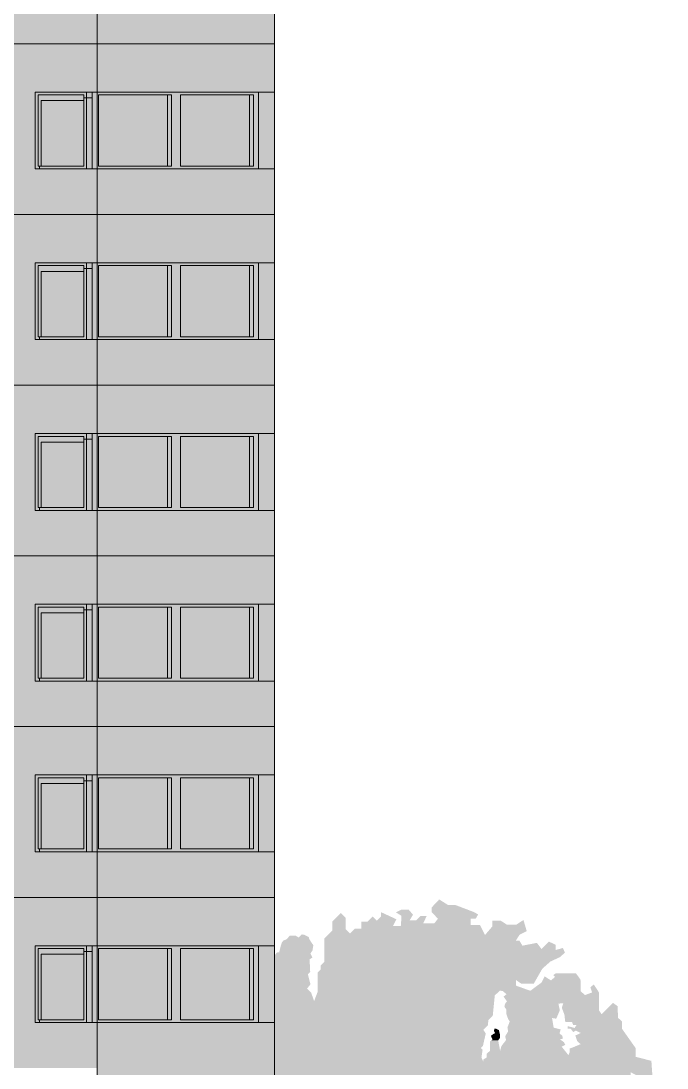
# Model space of a CAD drawing. Header units: millimetres. Extents: x 145836 to 266027, y 108786 to 206069.
# Drawn here: x 166011 to 171690, y 172399 to 181599 of the extents above; entities that cross this region are included whole.
import ezdxf

# ---------------------------------------------------------------- set-up
doc = ezdxf.new("R2010")
doc.units = ezdxf.units.MM
doc.layers.get('0').update_dxf_attribs({"color": 250})
doc.layers.add('hatch1', color=7, linetype='Continuous')

msp = doc.modelspace()

# ---------------------------------------------------------------- hatches: boundary and pattern name
at = {"lineweight": 13}
h = msp.add_hatch(color=253, dxfattribs=at)
h.paths.add_polyline_path([(166587.1, 180974), (166137.1, 180974), (166137.1, 180924), (166162.1, 180924), (166162.1, 180949), (166562.1, 180949), (166562.1, 180924), (166587.1, 180924)])
h.paths.add_polyline_path([(166636.1, 180974), (166587.1, 180974), (166587.1, 180924), (166636.1, 180924)])
at = {"lineweight": 13, "true_color": 0xb3b3b3}
h = msp.add_hatch(color=253, dxfattribs=at)
h.paths.add_polyline_path([(166636.1, 180974), (166636.1, 180299), (168099.6, 180299), (168099.6, 180974)])
h.paths.add_polyline_path([(167414, 180324), (168055.6, 180324), (168055.6, 180949), (167414, 180949)], flags=16)
h.paths.add_polyline_path([(167334.8, 180324), (166693.1, 180324), (166693.1, 180949), (167334.8, 180949)], flags=16)
at = {"lineweight": 13, "true_color": 0x5c5c5c}
h = msp.add_hatch(color=251, dxfattribs=at)
h.dxf.hatch_style = 1
h.paths.add_polyline_path([(168239.6, 180974), (168099.6, 180974), (168099.6, 180299), (168239.6, 180299)])
at = {"lineweight": 13}
for points in [[(166162.1, 180924), (166137.1, 180924), (166137.1, 180299), (166174.5, 180299), (166174.5, 180324), (166162.1, 180324)], [(166162.1, 179424), (166137.1, 179424), (166137.1, 178799), (166174.5, 178799), (166174.5, 178824), (166162.1, 178824)], [(166162.1, 177924), (166137.1, 177924), (166137.1, 177299), (166174.5, 177299), (166174.5, 177324), (166162.1, 177324)], [(166162.1, 176424), (166137.1, 176424), (166137.1, 175799), (166174.5, 175799), (166174.5, 175824), (166162.1, 175824)], [(166162.1, 174924), (166137.1, 174924), (166137.1, 174299), (166174.5, 174299), (166174.5, 174324), (166162.1, 174324)], [(166162.1, 173424), (166137.1, 173424), (166137.1, 172799), (166174.5, 172799), (166174.5, 172824), (166162.1, 172824)]]:
    msp.add_hatch(color=253, dxfattribs=at).paths.add_polyline_path(points)
at = {"lineweight": 13, "true_color": 0x5c6d75}
for points in [[(166162.1, 180949), (166162.1, 180324), (166189.5, 180324), (166189.5, 180899), (166562.1, 180899), (166562.1, 180949)], [(166162.1, 179449), (166162.1, 178824), (166189.5, 178824), (166189.5, 179399), (166562.1, 179399), (166562.1, 179449)], [(166162.1, 177949), (166162.1, 177324), (166189.5, 177324), (166189.5, 177899), (166562.1, 177899), (166562.1, 177949)], [(166162.1, 176449), (166162.1, 175824), (166189.5, 175824), (166189.5, 176399), (166562.1, 176399), (166562.1, 176449)], [(166162.1, 174949), (166162.1, 174324), (166189.5, 174324), (166189.5, 174899), (166562.1, 174899), (166562.1, 174949)], [(166162.1, 173449), (166162.1, 172824), (166189.5, 172824), (166189.5, 173399), (166562.1, 173399), (166562.1, 173449)]]:
    msp.add_hatch(color=147, dxfattribs=at).paths.add_polyline_path(points)
at = {"lineweight": 13}
h = msp.add_hatch(color=255, dxfattribs=at)
h.paths.add_polyline_path([(166636.1, 180924), (166587.1, 180924), (166587.1, 180299), (166636.1, 180299)])
h.paths.add_polyline_path([(166587.1, 180924), (166562.1, 180924), (166562.1, 180324), (166174.5, 180324), (166174.5, 180299), (166587.1, 180299)])
at = {"lineweight": 13, "true_color": 0x70858f}
for points in [[(166189.5, 180899), (166189.5, 180324), (166562.1, 180324), (166562.1, 180899)], [(166189.5, 179399), (166189.5, 178824), (166562.1, 178824), (166562.1, 179399)], [(166189.5, 177899), (166189.5, 177324), (166562.1, 177324), (166562.1, 177899)], [(166189.5, 176399), (166189.5, 175824), (166562.1, 175824), (166562.1, 176399)], [(166189.5, 174899), (166189.5, 174324), (166562.1, 174324), (166562.1, 174899)], [(166189.5, 173399), (166189.5, 172824), (166562.1, 172824), (166562.1, 173399)]]:
    msp.add_hatch(color=8, dxfattribs=at).paths.add_polyline_path(points)
at = {"lineweight": 13, "true_color": 0x5c6d75}
h = msp.add_hatch(color=147, dxfattribs=at)
h.paths.add_polyline_path([(166693.1, 180949), (166693.1, 180324), (167299.4, 180324), (167299.4, 180949)])
h.paths.add_polyline_path([(167414, 180949), (167414, 180324), (168020.3, 180324), (168020.3, 180949)])
at = {"lineweight": 13, "true_color": 0x5c5c5c}
h = msp.add_hatch(color=251, dxfattribs=at)
h.paths.add_polyline_path([(167334.8, 180949), (167299.4, 180949), (167299.4, 180324), (167334.8, 180324)])
h.paths.add_polyline_path([(168055.6, 180949), (168020.3, 180949), (168020.3, 180324), (168055.6, 180324)])
at = {"lineweight": 13}
h = msp.add_hatch(color=253, dxfattribs=at)
h.paths.add_polyline_path([(166587.1, 179474), (166137.1, 179474), (166137.1, 179424), (166162.1, 179424), (166162.1, 179449), (166562.1, 179449), (166562.1, 179424), (166587.1, 179424)])
h.paths.add_polyline_path([(166636.1, 179474), (166587.1, 179474), (166587.1, 179424), (166636.1, 179424)])
h = msp.add_hatch(color=255, dxfattribs=at)
h.paths.add_polyline_path([(166636.1, 179424), (166587.1, 179424), (166587.1, 178799), (166636.1, 178799)])
h.paths.add_polyline_path([(166587.1, 179424), (166562.1, 179424), (166562.1, 178824), (166174.5, 178824), (166174.5, 178799), (166587.1, 178799)])
at = {"lineweight": 13, "true_color": 0xb3b3b3}
h = msp.add_hatch(color=253, dxfattribs=at)
h.paths.add_polyline_path([(166636.1, 179474), (166636.1, 178799), (168099.6, 178799), (168099.6, 179474)])
h.paths.add_polyline_path([(167414, 178824), (168055.6, 178824), (168055.6, 179449), (167414, 179449)], flags=16)
h.paths.add_polyline_path([(167334.8, 178824), (166693.1, 178824), (166693.1, 179449), (167334.8, 179449)], flags=16)
at = {"lineweight": 13, "true_color": 0x5c6d75}
h = msp.add_hatch(color=147, dxfattribs=at)
h.paths.add_polyline_path([(166693.1, 179449), (166693.1, 178824), (167299.4, 178824), (167299.4, 179449)])
h.paths.add_polyline_path([(167414, 179449), (167414, 178824), (168020.3, 178824), (168020.3, 179449)])
at = {"lineweight": 13, "true_color": 0x5c5c5c}
h = msp.add_hatch(color=251, dxfattribs=at)
h.paths.add_polyline_path([(167334.8, 179449), (167299.4, 179449), (167299.4, 178824), (167334.8, 178824)])
h.paths.add_polyline_path([(168055.6, 179449), (168020.3, 179449), (168020.3, 178824), (168055.6, 178824)])
h = msp.add_hatch(color=251, dxfattribs=at)
h.dxf.hatch_style = 1
h.paths.add_polyline_path([(168239.6, 179474), (168099.6, 179474), (168099.6, 178799), (168239.6, 178799)])
at = {"lineweight": 13}
h = msp.add_hatch(color=253, dxfattribs=at)
h.paths.add_polyline_path([(166587.1, 177974), (166137.1, 177974), (166137.1, 177924), (166162.1, 177924), (166162.1, 177949), (166562.1, 177949), (166562.1, 177924), (166587.1, 177924)])
h.paths.add_polyline_path([(166636.1, 177974), (166587.1, 177974), (166587.1, 177924), (166636.1, 177924)])
at = {"lineweight": 13, "true_color": 0xb3b3b3}
h = msp.add_hatch(color=253, dxfattribs=at)
h.paths.add_polyline_path([(166636.1, 177974), (166636.1, 177299), (168099.6, 177299), (168099.6, 177974)])
h.paths.add_polyline_path([(167414, 177324), (168055.6, 177324), (168055.6, 177949), (167414, 177949)], flags=16)
h.paths.add_polyline_path([(167334.8, 177324), (166693.1, 177324), (166693.1, 177949), (167334.8, 177949)], flags=16)
at = {"lineweight": 13, "true_color": 0x5c6d75}
h = msp.add_hatch(color=147, dxfattribs=at)
h.paths.add_polyline_path([(166693.1, 177949), (166693.1, 177324), (167299.4, 177324), (167299.4, 177949)])
h.paths.add_polyline_path([(167414, 177949), (167414, 177324), (168020.3, 177324), (168020.3, 177949)])
at = {"lineweight": 13, "true_color": 0x5c5c5c}
h = msp.add_hatch(color=251, dxfattribs=at)
h.paths.add_polyline_path([(167334.8, 177949), (167299.4, 177949), (167299.4, 177324), (167334.8, 177324)])
h.paths.add_polyline_path([(168055.6, 177949), (168020.3, 177949), (168020.3, 177324), (168055.6, 177324)])
h = msp.add_hatch(color=251, dxfattribs=at)
h.dxf.hatch_style = 1
h.paths.add_polyline_path([(168239.6, 177974), (168099.6, 177974), (168099.6, 177299), (168239.6, 177299)])
at = {"lineweight": 13}
h = msp.add_hatch(color=255, dxfattribs=at)
h.paths.add_polyline_path([(166636.1, 177924), (166587.1, 177924), (166587.1, 177299), (166636.1, 177299)])
h.paths.add_polyline_path([(166587.1, 177924), (166562.1, 177924), (166562.1, 177324), (166174.5, 177324), (166174.5, 177299), (166587.1, 177299)])
h = msp.add_hatch(color=253, dxfattribs=at)
h.paths.add_polyline_path([(166587.1, 176474), (166137.1, 176474), (166137.1, 176424), (166162.1, 176424), (166162.1, 176449), (166562.1, 176449), (166562.1, 176424), (166587.1, 176424)])
h.paths.add_polyline_path([(166636.1, 176474), (166587.1, 176474), (166587.1, 176424), (166636.1, 176424)])
at = {"lineweight": 13, "true_color": 0xb3b3b3}
h = msp.add_hatch(color=253, dxfattribs=at)
h.paths.add_polyline_path([(166636.1, 176474), (166636.1, 175799), (168099.6, 175799), (168099.6, 176474)])
h.paths.add_polyline_path([(167414, 175824), (168055.6, 175824), (168055.6, 176449), (167414, 176449)], flags=16)
h.paths.add_polyline_path([(167334.8, 175824), (166693.1, 175824), (166693.1, 176449), (167334.8, 176449)], flags=16)
at = {"lineweight": 13, "true_color": 0x5c5c5c}
h = msp.add_hatch(color=251, dxfattribs=at)
h.dxf.hatch_style = 1
h.paths.add_polyline_path([(168239.6, 176474), (168099.6, 176474), (168099.6, 175799), (168239.6, 175799)])
at = {"lineweight": 13}
h = msp.add_hatch(color=255, dxfattribs=at)
h.paths.add_polyline_path([(166636.1, 176424), (166587.1, 176424), (166587.1, 175799), (166636.1, 175799)])
h.paths.add_polyline_path([(166587.1, 176424), (166562.1, 176424), (166562.1, 175824), (166174.5, 175824), (166174.5, 175799), (166587.1, 175799)])
at = {"lineweight": 13, "true_color": 0x5c6d75}
h = msp.add_hatch(color=147, dxfattribs=at)
h.paths.add_polyline_path([(166693.1, 176449), (166693.1, 175824), (167299.4, 175824), (167299.4, 176449)])
h.paths.add_polyline_path([(167414, 176449), (167414, 175824), (168020.3, 175824), (168020.3, 176449)])
at = {"lineweight": 13, "true_color": 0x5c5c5c}
h = msp.add_hatch(color=251, dxfattribs=at)
h.paths.add_polyline_path([(167334.8, 176449), (167299.4, 176449), (167299.4, 175824), (167334.8, 175824)])
h.paths.add_polyline_path([(168055.6, 176449), (168020.3, 176449), (168020.3, 175824), (168055.6, 175824)])
at = {"lineweight": 13}
h = msp.add_hatch(color=253, dxfattribs=at)
h.paths.add_polyline_path([(166587.1, 174974), (166137.1, 174974), (166137.1, 174924), (166162.1, 174924), (166162.1, 174949), (166562.1, 174949), (166562.1, 174924), (166587.1, 174924)])
h.paths.add_polyline_path([(166636.1, 174974), (166587.1, 174974), (166587.1, 174924), (166636.1, 174924)])
h = msp.add_hatch(color=255, dxfattribs=at)
h.paths.add_polyline_path([(166636.1, 174924), (166587.1, 174924), (166587.1, 174299), (166636.1, 174299)])
h.paths.add_polyline_path([(166587.1, 174924), (166562.1, 174924), (166562.1, 174324), (166174.5, 174324), (166174.5, 174299), (166587.1, 174299)])
at = {"lineweight": 13, "true_color": 0xb3b3b3}
h = msp.add_hatch(color=253, dxfattribs=at)
h.paths.add_polyline_path([(166636.1, 174974), (166636.1, 174299), (168099.6, 174299), (168099.6, 174974)])
h.paths.add_polyline_path([(167414, 174324), (168055.6, 174324), (168055.6, 174949), (167414, 174949)], flags=16)
h.paths.add_polyline_path([(167334.8, 174324), (166693.1, 174324), (166693.1, 174949), (167334.8, 174949)], flags=16)
at = {"lineweight": 13, "true_color": 0x5c6d75}
h = msp.add_hatch(color=147, dxfattribs=at)
h.paths.add_polyline_path([(166693.1, 174949), (166693.1, 174324), (167299.4, 174324), (167299.4, 174949)])
h.paths.add_polyline_path([(167414, 174949), (167414, 174324), (168020.3, 174324), (168020.3, 174949)])
at = {"lineweight": 13, "true_color": 0x5c5c5c}
h = msp.add_hatch(color=251, dxfattribs=at)
h.paths.add_polyline_path([(167334.8, 174949), (167299.4, 174949), (167299.4, 174324), (167334.8, 174324)])
h.paths.add_polyline_path([(168055.6, 174949), (168020.3, 174949), (168020.3, 174324), (168055.6, 174324)])
h = msp.add_hatch(color=251, dxfattribs=at)
h.dxf.hatch_style = 1
h.paths.add_polyline_path([(168239.6, 174974), (168099.6, 174974), (168099.6, 174299), (168239.6, 174299)])
at = {"lineweight": 20, "true_color": 0x49833f}
msp.add_hatch(color=87, dxfattribs=at).paths.add_polyline_path([(170664.3, 173334.8), (170748.2, 173373.6), (170792.4, 173413.3), (170774.7, 173454.1), (170709.8, 173436), (170709.8, 173482.9), (170651.2, 173510.1), (170586.4, 173445.3), (170546.2, 173498.9), (170418.8, 173474.4), (170391.9, 173519), (170360.6, 173519), (170394.2, 173570.4), (170456.8, 173601.7), (170427.7, 173699.9), (170362.9, 173657.5), (170284.6, 173657.5), (170228.8, 173693.2), (170152.8, 173693.2), (170152.8, 173641.9), (170090.2, 173568.2), (170045.5, 173655.3), (169965, 173655.3), (169965, 173711.1), (170007.5, 173711.1), (170029.8, 173749), (169987.4, 173771.4), (169830.1, 173831.4), (169765.2, 173831.4), (169687, 173880.5), (169620, 173809.1), (169620, 173771.1), (169675.8, 173710.8), (169644.5, 173670.6), (169546.2, 173670.6), (169577.5, 173735.4), (169523.8, 173735.4), (169485.8, 173697.4), (169427.7, 173697.4), (169456.8, 173746.5), (169418.8, 173791.2), (169354, 173791.2), (169307, 173766.6), (169354, 173737.6), (169354, 173701.9), (169349.5, 173646), (169280.2, 173646), (169311.1, 173706.2), (169262.3, 173728.7), (169175.1, 173768.9), (169175.1, 173730.9), (169138.3, 173694), (169101.4, 173730.9), (169056.7, 173686.2), (169003, 173686.2), (169003, 173623.7), (168944.9, 173623.7), (168903, 173581.8), (168865.6, 173619.2), (168865.6, 173718.6), (168822.7, 173761.4), (168746.4, 173685.1), (168746.4, 173606.6), (168678.9, 173539), (168678.9, 173437.4), (168678.9, 173334.1), (168645.5, 173300.8), (168645.5, 173265.8), (168620.1, 173240.4), (168620.1, 173072), (168587.7, 172987.6), (168561.1, 173063.2), (168525.3, 173096.7), (168555.5, 173134.7), (168533.1, 173223.2), (168553.2, 173242.1), (168552.1, 173273.4), (168547.6, 173354.9), (168572.3, 173369), (168566.1, 173384.9), (168555.5, 173406), (168573.2, 173432.5), (168581.1, 173478.4), (168557, 173512.2), (168543.8, 173536.9), (168541.1, 173549.3), (168498.7, 173570.4), (168479.3, 173573.1), (168452.8, 173545.7), (168426.4, 173561.6), (168374.3, 173561.6), (168344, 173529.7), (168315.8, 173518.2), (168303.4, 173500.6), (168294.6, 173471.4), (168280.5, 173416.8), (168260.5, 173413.7), (168243.4, 173392.7), (168243.4, 172641.7), (170082.5, 172641.7), (170096.2, 172702.7), (170075, 172735.2), (170114.6, 172773.3), (170119.8, 172820.7), (170158, 172860), (170175.9, 173036.9), (170220.6, 173079.8), (170246.8, 173075.2), (170278.9, 173047.1), (170252.8, 173027), (170283, 172984.8), (170264.9, 172962.7), (170260.8, 172936.6), (170276.9, 172914.5), (170276.9, 172876.3), (170293, 172830.1), (170307.1, 172808), (170287, 172755.8), (170293, 172721.6), (170266.9, 172677.4), (170274.9, 172645.3), (170272.2, 172641.7), (170761.6, 172641.7), (170748.3, 172650.7), (170774.1, 172658.5), (170769.6, 172682.1), (170744.9, 172703.4), (170755, 172738.2), (170693.6, 172753.6), (170678.9, 172838.9), (170715.7, 172832.5), (170747.7, 172906.1), (170734.9, 172965.2), (170778.1, 172968.4), (170765.3, 172928.5), (170787.7, 172868), (170795.4, 172804.3), (170854, 172804.3), (170864.9, 172777.3), (170894.8, 172777.3), (170876.8, 172751.3), (170815.9, 172767.3), (170815.9, 172744.4), (170842.9, 172744.4), (170865.9, 172714.4), (170886.8, 172728.4), (170931.7, 172707.5), (170883.8, 172684.5), (170898.4, 172641.7), (171366.3, 172641.7), (171293.4, 172744.9), (171293.4, 172808.4), (171257.6, 172842.2), (171257, 172941.7), (171214.8, 172971.5), (171114.1, 172872.2), (171091.7, 172906.9), (171091.7, 173063.6), (171045.7, 173133.1), (171015.9, 173108.3), (171030.8, 173063.6), (170968.6, 173040), (170930.1, 173074.7), (170929.1, 173176.7), (170889.8, 173230.7), (170710.8, 173230.7), (170690.2, 173215.9), (170704.9, 173199), (170669.2, 173169.2), (170613.5, 173205), (170587.7, 173151.4), (170488.3, 173077.9), (170361.1, 173123.5), (170361.1, 173173.2), (170406.8, 173141.4), (170518.8, 173141.3), (170543.9, 173185.1), (170593.6, 173271.9)])
at = {"lineweight": 13}
h = msp.add_hatch(color=253, dxfattribs=at)
h.paths.add_polyline_path([(166587.1, 173474), (166137.1, 173474), (166137.1, 173424), (166162.1, 173424), (166162.1, 173449), (166562.1, 173449), (166562.1, 173424), (166587.1, 173424)])
h.paths.add_polyline_path([(166636.1, 173474), (166587.1, 173474), (166587.1, 173424), (166636.1, 173424)])
h = msp.add_hatch(color=255, dxfattribs=at)
h.paths.add_polyline_path([(166636.1, 173424), (166587.1, 173424), (166587.1, 172799), (166636.1, 172799)])
h.paths.add_polyline_path([(166587.1, 173424), (166562.1, 173424), (166562.1, 172824), (166174.5, 172824), (166174.5, 172799), (166587.1, 172799)])
at = {"lineweight": 13, "true_color": 0xb3b3b3}
h = msp.add_hatch(color=253, dxfattribs=at)
h.paths.add_polyline_path([(166636.1, 173474), (166636.1, 172799), (168099.6, 172799), (168099.6, 173474)])
h.paths.add_polyline_path([(167414, 172824), (168055.6, 172824), (168055.6, 173449), (167414, 173449)], flags=16)
h.paths.add_polyline_path([(167334.8, 172824), (166693.1, 172824), (166693.1, 173449), (167334.8, 173449)], flags=16)
at = {"lineweight": 13, "true_color": 0x5c6d75}
h = msp.add_hatch(color=147, dxfattribs=at)
h.paths.add_polyline_path([(166693.1, 173449), (166693.1, 172824), (167299.4, 172824), (167299.4, 173449)])
h.paths.add_polyline_path([(167414, 173449), (167414, 172824), (168020.3, 172824), (168020.3, 173449)])
at = {"lineweight": 13, "true_color": 0x5c5c5c}
h = msp.add_hatch(color=251, dxfattribs=at)
h.paths.add_polyline_path([(167334.8, 173449), (167299.4, 173449), (167299.4, 172824), (167334.8, 172824)])
h.paths.add_polyline_path([(168055.6, 173449), (168020.3, 173449), (168020.3, 172824), (168055.6, 172824)])
h = msp.add_hatch(color=251, dxfattribs=at)
h.dxf.hatch_style = 1
h.paths.add_polyline_path([(168239.6, 173474), (168099.6, 173474), (168099.6, 172799), (168239.6, 172799)])
at = {"lineweight": 20}
msp.add_hatch(color=77, dxfattribs=at).paths.add_polyline_path([(170221.4, 172691.6), (170211.5, 172733.3), (170186.6, 172745.3), (170171.7, 172744.3), (170168.8, 172723.4), (170178.7, 172705.5), (170158.8, 172695.6), (170141.9, 172681.7), (170155.8, 172648.9), (170145.8, 172641.7), (170205.3, 172641.7), (170221.4, 172663.8)])
at = {"lineweight": 20, "true_color": 0x49833f}
h = msp.add_hatch(color=87, dxfattribs=at)
h.paths.add_polyline_path([(171633, 171741.4), (171602.8, 171781.7), (171655.7, 171854.6), (171617.8, 171898.2), (171610.3, 171993.7), (171565, 172036.5), (171497, 172036.5), (171532.3, 171991.2), (171497, 171930.9), (171426.6, 172006.3), (171383.8, 172044), (171331, 172069.1), (171300.8, 172031.4), (171300.8, 171933.4), (171237.9, 171900.7), (171202.7, 172016.3), (171255.5, 172046.5), (171255.5, 172111.9), (171368.7, 172177.2), (171368.7, 172363.2), (171600.2, 172240.1), (171600.2, 172129.5), (171627.9, 172129.5), (171627.9, 172260.2), (171562.4, 172313), (171552.1, 172462.4), (171412.9, 172498.2), (171412.9, 172575.6), (171366.3, 172641.7), (170898.4, 172641.7), (170899.8, 172637.6), (170929.7, 172608.7), (170865.2, 172581.9), (170832.5, 172569.9), (170833.6, 172537.4), (170823.5, 172512.4), (170799.9, 172541.9), (170764, 172586.7), (170795.4, 172602.4), (170783.1, 172627.1), (170761.6, 172641.7), (170272.2, 172641.7), (170234.7, 172593), (170222.6, 172550.8), (170205.6, 172641.7), (170145.8, 172641.7), (170134, 172633.1), (170134, 172550.4), (170103.2, 172524.6), (170103.2, 172490.8), (170074.3, 172474), (170074.3, 172457.1), (170058.4, 172490.8), (170068.4, 172559.3), (170053, 172576), (170071.3, 172592.2), (170082.5, 172641.7), (168243.4, 172641.7), (168243.4, 171668.2), (168264.9, 171681.7), (168305.3, 171737.6), (168336.9, 171731.3), (168333.1, 171771.7), (168368, 171814), (168376, 171737.4), (168344, 171705.4), (168377.6, 171641.5), (168419.1, 171624), (168449.5, 171534.5), (168467, 171568), (168441.7, 171667.5), (168479.6, 171740.3), (168501, 171730.8), (168535.7, 171788.4), (168534.2, 171827.3), (168572.9, 171869.9), (168602.9, 171873.9), (168618.7, 171958.3), (168640.8, 171953.6), (168663.8, 171828.1), (168654.2, 171725.1), (168609.9, 171688.5), (168626.4, 171640.5), (168623.9, 171573.6), (168607.5, 171519), (168645.4, 171482.3), (168646.6, 171438.1), (168682.1, 171392.4), (168698.5, 171338.1), (168684.6, 171262), (168709.9, 171229.2), (168712.5, 171182.5), (168697.3, 171153.4), (168730.2, 171128.2), (168747.8, 171086.5), (168752.9, 171030.9), (168715, 171030.9), (168694.8, 171101.6), (168632.8, 171123.1), (168645.5, 171203.9), (168635.3, 171289.8), (168596.2, 171315.1), (168605, 171411.1), (168541.7, 171515), (168496.2, 171537.7), (168478.5, 171477.1), (168439.3, 171463.2), (168434.2, 171408.9), (168391.3, 171401.3), (168368.5, 171363.4), (168355.9, 171315.4), (168316.7, 171292.7), (168312.9, 171261.1), (168275, 171309.1), (168296.5, 171369.7), (168312.9, 171401.3), (168302.8, 171431.6), (168309.1, 171458.1), (168283.8, 171484.7), (168282.6, 171517.5), (168243.4, 171515.1), (168243.4, 170658.4), (171082.4, 170658.4), (171082.4, 170756.2), (170827.6, 170928.7), (170819.1, 171123.9), (170737, 171211.6), (170788, 171290.8), (170898.4, 171146.5), (170938, 170976.8), (171075.9, 170926.3), (171250.8, 170934.3), (171291.1, 170996.9), (171351.6, 170958.8), (171465.7, 170996.9), (171492.5, 170923.1), (171606.7, 170856), (171600.5, 171129.9), (171632.8, 171157), (171569.9, 171213.7), (171536.7, 171162.2), (171469.3, 171178.8), (171452.4, 171262.3), (171410.8, 171328.5), (171363.6, 171403.6), (171354.8, 171491.9), (171370.6, 171527.7), (171405.5, 171491.9), (171458.9, 171525), (171509.6, 171467.4), (171564.7, 171449.9), (171588.3, 171420.2), (171620.5, 171419.1), (171658.2, 171384), (171660.1, 171318.5), (171690.1, 171280.9), (171690.1, 171383.7), (171675.9, 171426.7), (171658.2, 171480), (171658.2, 171530.3), (171615.4, 171578.1), (171582.7, 171688.7), (171633, 171688.7)])
h.paths.add_polyline_path([(170122.8, 171540.2), (170168.8, 171570.5), (170182.2, 171624.1), (170228.1, 171611.8), (170251.6, 171645.4), (170251.6, 171709.6), (170190, 171739.8), (170204.6, 171792.3), (170204.6, 171838.2), (170238.2, 171856.1), (170271, 171873.6), (170303.1, 171873.6), (170330, 171904.8), (170353.7, 171917), (170373.4, 171947), (170400.8, 172070.6), (170515.4, 172020.3), (170446.7, 171956.2), (170542.9, 171887.5), (170502, 171882.7), (170502, 171847.7), (170546.5, 171849.3), (170562.5, 171807.9), (170543.4, 171785.7), (170578.4, 171768.2), (170608.6, 171780.9), (170637.3, 171761.8), (170605.4, 171734.8), (170629.3, 171704.6), (170658, 171728.4), (170685, 171745.9), (170689.8, 171792), (170734.4, 171763.4), (170734.4, 171733.2), (170697.8, 171710.9), (170729.6, 171648.9), (170729.6, 171631.4), (170673.9, 171615.5), (170622.9, 171539.2), (170583.2, 171556.5), (170558, 171529.7), (170526.6, 171529.7), (170521.8, 171499.1), (170483.3, 171465.1), (170474.6, 171425.1), (170450.2, 171402.3), (170423.1, 171303.4), (170394.4, 171255.1), (170385.3, 171366.9), (170410.5, 171438.3), (170398.9, 171505.3), (170416.6, 171539.8), (170389.2, 171561.9), (170362.6, 171523.9), (170320.5, 171501.2), (170327.3, 171441.5), (170278.1, 171420.9), (170252, 171364.3), (170269.3, 171298.9), (170222, 171281.5), (170203.5, 171228.2), (170217.5, 171180), (170187.4, 171127.6), (170135, 171151.3), (170162.5, 171265.5), (170139, 171370.6), (170152.3, 171457.8), (170152.3, 171505.3)], flags=16)
at = {"layer": 'hatch1', "lineweight": 13, "true_color": 0xf1e5a2}
h = msp.add_hatch(color=41, dxfattribs=at)
h.dxf.hatch_style = 1
h.paths.add_polyline_path([(163197.1, 182899), (163197.1, 181399), (166681.9, 181399), (166681.9, 181799), (166137.1, 181799), (166137.1, 182474), (166681.9, 182474), (166681.9, 182899)])
h.paths.add_polyline_path([(164162.1, 182474), (163612.1, 182474), (163612.1, 181799), (164162.1, 181799)], flags=16)
h.paths.add_polyline_path([(164137.1, 182449), (164137.1, 181824), (163812.1, 181824), (163637.1, 181824), (163637.1, 182449), (163787.1, 182449)], flags=0)
h.paths.add_polyline_path([(164312.1, 182474), (164312.1, 181799), (164862.1, 181799), (164862.1, 182474)], flags=16)
h.paths.add_polyline_path([(164337.1, 182449), (164487.1, 182449), (164337.1, 182449), (164337.1, 181824), (164512.1, 181824), (164337.1, 181824)], flags=0)
h.paths.add_polyline_path([(164987.1, 182474), (164987.1, 181799), (165887.1, 181799), (165887.1, 182474)], flags=16)
h.paths.add_polyline_path([(165012.1, 182449), (165162.1, 182449), (165512.1, 182449), (165862.1, 182449), (165862.1, 181824), (165537.1, 181824), (165187.1, 181824), (165012.1, 181824)], flags=0)
at = {"layer": 'hatch1', "lineweight": 13, "true_color": 0xd9c77d}
h = msp.add_hatch(color=53, dxfattribs=at)
h.dxf.hatch_style = 1
h.paths.add_polyline_path([(166681.9, 181799), (166681.9, 181399), (168239.6, 181399), (168239.6, 181799)])
at = {"layer": 'hatch1', "lineweight": 13, "true_color": 0xf1e5a2}
h = msp.add_hatch(color=41, dxfattribs=at)
h.dxf.hatch_style = 1
h.paths.add_polyline_path([(163197.1, 181399), (163197.1, 179899), (166681.9, 179899), (166681.9, 180299), (166137.1, 180299), (166137.1, 180974), (166681.9, 180974), (166681.9, 181399)])
h.paths.add_polyline_path([(164312.1, 180974), (164312.1, 180299), (164862.1, 180299), (164862.1, 180974)], flags=16)
h.paths.add_polyline_path([(164337.1, 180949), (164487.1, 180949), (164337.1, 180949), (164337.1, 180324), (164512.1, 180324), (164337.1, 180324)], flags=0)
h.paths.add_polyline_path([(164987.1, 180974), (165887.1, 180974), (165887.1, 180299), (164987.1, 180299)], flags=16)
h.paths.add_polyline_path([(165012.1, 180949), (165162.1, 180949), (165512.1, 180949), (165862.1, 180949), (165862.1, 180324), (165537.1, 180324), (165187.1, 180324), (165012.1, 180324)], flags=0)
at = {"layer": 'hatch1', "lineweight": 13, "true_color": 0xd9c77d}
h = msp.add_hatch(color=53, dxfattribs=at)
h.dxf.hatch_style = 1
h.paths.add_polyline_path([(166681.9, 181399), (166681.9, 180974), (168239.6, 180974), (168239.6, 181399)])
h.paths.add_polyline_path([(166681.9, 180299), (166681.9, 179899), (168239.6, 179899), (168239.6, 180299)])
at = {"layer": 'hatch1', "lineweight": 13, "true_color": 0xf1e5a2}
h = msp.add_hatch(color=41, dxfattribs=at)
h.dxf.hatch_style = 1
h.paths.add_polyline_path([(163197.1, 179899), (163197.1, 178399), (166681.9, 178399), (166681.9, 178799), (166137.1, 178799), (166137.1, 179474), (166681.9, 179474), (166681.9, 179899)])
h.paths.add_polyline_path([(164162.1, 179474), (163612.1, 179474), (163612.1, 178799), (164162.1, 178799)], flags=16)
h.paths.add_polyline_path([(163787.1, 179449), (164137.1, 179449), (164137.1, 178824), (163812.1, 178824), (163637.1, 178824), (163637.1, 179449)], flags=0)
h.paths.add_polyline_path([(164312.1, 179474), (164312.1, 178799), (164862.1, 178799), (164862.1, 179474)], flags=16)
h.paths.add_polyline_path([(164337.1, 179449), (164487.1, 179449), (164337.1, 179449), (164337.1, 178824), (164512.1, 178824), (164337.1, 178824)], flags=0)
h.paths.add_polyline_path([(164987.1, 179474), (165887.1, 179474), (165887.1, 178799), (164987.1, 178799)], flags=16)
h.paths.add_polyline_path([(165012.1, 179449), (165162.1, 179449), (165512.1, 179449), (165862.1, 179449), (165862.1, 178824), (165537.1, 178824), (165187.1, 178824), (165012.1, 178824)], flags=0)
at = {"layer": 'hatch1', "lineweight": 13, "true_color": 0xd9c77d}
h = msp.add_hatch(color=53, dxfattribs=at)
h.dxf.hatch_style = 1
h.paths.add_polyline_path([(168239.6, 179474), (168239.6, 179899), (166681.9, 179899), (166681.9, 179474)])
h = msp.add_hatch(color=53, dxfattribs=at)
h.dxf.hatch_style = 1
h.paths.add_polyline_path([(166681.9, 178799), (166681.9, 178399), (168239.6, 178399), (168239.6, 178799)])
at = {"layer": 'hatch1', "lineweight": 13, "true_color": 0xf1e5a2}
h = msp.add_hatch(color=41, dxfattribs=at)
h.dxf.hatch_style = 1
h.paths.add_polyline_path([(163197.1, 178399), (163197.1, 176899), (166681.9, 176899), (166681.9, 177299), (166137.1, 177299), (166137.1, 177974), (166681.9, 177974), (166681.9, 178399)])
h.paths.add_polyline_path([(164862.1, 177974), (164312.1, 177974), (164312.1, 177299), (164862.1, 177299)], flags=16)
h.paths.add_polyline_path([(164337.1, 177949), (164337.1, 177324), (164512.1, 177324), (164337.1, 177324), (164337.1, 177949), (164487.1, 177949)], flags=0)
h.paths.add_polyline_path([(164987.1, 177974), (165887.1, 177974), (165887.1, 177299), (164987.1, 177299)], flags=16)
h.paths.add_polyline_path([(165012.1, 177949), (165162.1, 177949), (165512.1, 177949), (165862.1, 177949), (165862.1, 177324), (165537.1, 177324), (165187.1, 177324), (165012.1, 177324)], flags=0)
at = {"layer": 'hatch1', "lineweight": 13, "true_color": 0xd9c77d}
h = msp.add_hatch(color=53, dxfattribs=at)
h.dxf.hatch_style = 1
h.paths.add_polyline_path([(166681.9, 177299), (166681.9, 176899), (168239.6, 176899), (168239.6, 177299)])
h.paths.add_polyline_path([(168239.6, 177974), (168239.6, 178399), (166681.9, 178399), (166681.9, 177974)])
at = {"layer": 'hatch1', "lineweight": 13, "true_color": 0xf1e5a2}
h = msp.add_hatch(color=41, dxfattribs=at)
h.dxf.hatch_style = 1
h.paths.add_polyline_path([(163197.1, 176899), (163197.1, 175399), (166681.9, 175399), (166681.9, 175799), (166137.1, 175799), (166137.1, 176474), (166681.9, 176474), (166681.9, 176899)])
h.paths.add_polyline_path([(164162.1, 176474), (163612.1, 176474), (163612.1, 175799), (164162.1, 175799)], flags=16)
h.paths.add_polyline_path([(164137.1, 176449), (164137.1, 175824), (163812.1, 175824), (163637.1, 175824), (163637.1, 176449), (163787.1, 176449)], flags=0)
h.paths.add_polyline_path([(164312.1, 176474), (164312.1, 175799), (164862.1, 175799), (164862.1, 176474)], flags=16)
h.paths.add_polyline_path([(164337.1, 176449), (164487.1, 176449), (164837.1, 176449), (164837.1, 175824), (164512.1, 175824), (164337.1, 175824)], flags=0)
h.paths.add_polyline_path([(164987.1, 176474), (165012.1, 176474), (165012.1, 175799), (164987.1, 175799)], flags=16)
h.paths.add_polyline_path([(165012.1, 176449), (165162.1, 176449), (165512.1, 176449), (165862.1, 176449), (165862.1, 175824), (165537.1, 175824), (165187.1, 175824), (165012.1, 175824)], flags=16)
at = {"layer": 'hatch1', "lineweight": 13, "true_color": 0xd9c77d}
h = msp.add_hatch(color=53, dxfattribs=at)
h.dxf.hatch_style = 1
h.paths.add_polyline_path([(166681.9, 176899), (166681.9, 176474), (168239.6, 176474), (168239.6, 176899)])
h.paths.add_polyline_path([(166681.9, 175799), (166681.9, 175399), (168239.6, 175399), (168239.6, 175799)])
at = {"layer": 'hatch1', "lineweight": 13, "true_color": 0xf1e5a2}
h = msp.add_hatch(color=41, dxfattribs=at)
h.dxf.hatch_style = 1
h.paths.add_polyline_path([(163197.1, 175399), (163197.1, 173899), (166681.9, 173899), (166681.9, 174299), (166137.1, 174299), (166137.1, 174974), (166681.9, 174974), (166681.9, 175399)])
h.paths.add_polyline_path([(164312.1, 174974), (164312.1, 174299), (164862.1, 174299), (164862.1, 174974)], flags=16)
h.paths.add_polyline_path([(164337.1, 174949), (164487.1, 174949), (164337.1, 174949), (164337.1, 174324), (164512.1, 174324), (164337.1, 174324)], flags=0)
h.paths.add_polyline_path([(164987.1, 174974), (165887.1, 174974), (165887.1, 174299), (164987.1, 174299)], flags=16)
h.paths.add_polyline_path([(165012.1, 174949), (165162.1, 174949), (165512.1, 174949), (165862.1, 174949), (165862.1, 174324), (165537.1, 174324), (165187.1, 174324), (165012.1, 174324)], flags=0)
at = {"layer": 'hatch1', "lineweight": 13, "true_color": 0xd9c77d}
h = msp.add_hatch(color=53, dxfattribs=at)
h.dxf.hatch_style = 1
h.paths.add_polyline_path([(166681.9, 175399), (166681.9, 174974), (168239.6, 174974), (168239.6, 175399)])
h.paths.add_polyline_path([(166681.9, 174299), (166681.9, 173899), (168239.6, 173899), (168239.6, 174299)])
at = {"layer": 'hatch1', "lineweight": 13, "true_color": 0xc98238}
h = msp.add_hatch(color=23, dxfattribs=at)
h.dxf.hatch_style = 1
h.paths.add_polyline_path([(166681.9, 172799), (166137.1, 172799), (166137.1, 173474), (166681.9, 173474), (166681.9, 173899), (163197.1, 173899), (163197.1, 172399), (166681.9, 172399)])
h.paths.add_polyline_path([(164162.1, 172799), (163612.1, 172799), (163612.1, 173474), (164162.1, 173474)], flags=16)
h.paths.add_polyline_path([(164137.1, 172824), (163812.1, 172824), (163812.1, 173449), (164137.1, 173449)], flags=0)
h.paths.add_polyline_path([(164312.1, 172799), (164312.1, 173474), (164862.1, 173474), (164862.1, 172799)], flags=16)
h.paths.add_polyline_path([(164337.1, 172824), (164337.1, 173449), (164487.1, 173449), (164487.1, 172824)], flags=0)
h.paths.add_polyline_path([(164512.1, 172824), (164512.1, 173449)], flags=0)
h.paths.add_polyline_path([(163787.1, 172824), (163637.1, 172824), (163637.1, 173449), (163787.1, 173449)], flags=0)
h.paths.add_polyline_path([(164987.1, 172799), (164987.1, 173474), (165887.1, 173474), (165887.1, 172799)], flags=16)
h.paths.add_polyline_path([(165012.1, 172824), (165012.1, 173449), (165162.1, 173449), (165162.1, 172824)], flags=0)
h.paths.add_polyline_path([(165187.1, 172824), (165187.1, 173449), (165512.1, 173449), (165512.1, 172824)], flags=0)
h.paths.add_polyline_path([(165537.1, 172824), (165537.1, 173449), (165862.1, 173449), (165862.1, 172824)], flags=0)
at = {"layer": 'hatch1', "lineweight": 13, "true_color": 0x9c652b}
h = msp.add_hatch(color=25, dxfattribs=at)
h.dxf.hatch_style = 1
h.paths.add_polyline_path([(168239.6, 172399), (166681.9, 172399), (166681.9, 171974), (168239.6, 171974)])
h.paths.add_polyline_path([(168239.6, 172799), (166681.9, 172799), (166681.9, 172399), (168239.6, 172399)])
h.paths.add_polyline_path([(168239.6, 173899), (166681.9, 173899), (166681.9, 173474), (168239.6, 173474)])

# ---------------------------------------------------------------- linework, layer by layer
at = {"lineweight": 20}
for p, q in [((166681.9, 168449), (166681.9, 201249)), ((168239.6, 168449), (168239.6, 201249)), ((168239.6, 181399), (154509.6, 181399)), ((166137.1, 180974), (168239.6, 180974)), ((166587.1, 180299), (166587.1, 180974)), ((166636.1, 180299), (166636.1, 180974)), ((168099.6, 180299), (168099.6, 180974)), ((166162.1, 180949), (166562.1, 180949)), ((166162.1, 180324), (166162.1, 180949)), ((166562.1, 180949), (166562.1, 180324)), ((166693.1, 180949), (167334.8, 180949)), ((166693.1, 180324), (166693.1, 180949)), ((167299.4, 180324), (167299.4, 180949)), ((167334.8, 180324), (167334.8, 180949)), ((167414, 180949), (168055.6, 180949)), ((167414, 180324), (167414, 180949)), ((168020.3, 180324), (168020.3, 180949)), ((168055.6, 180324), (168055.6, 180949)), ((166162.1, 180324), (166562.1, 180324)), ((166693.1, 180324), (167334.8, 180324)), ((167414, 180324), (168055.6, 180324)), ((166137.1, 180299), (168239.6, 180299)), ((168239.6, 179899), (154509.6, 179899)), ((166137.1, 179474), (168239.6, 179474)), ((166162.1, 179449), (166562.1, 179449)), ((166162.1, 178824), (166162.1, 179449)), ((166562.1, 179449), (166562.1, 178824)), ((166587.1, 178799), (166587.1, 179474)), ((166636.1, 178799), (166636.1, 179474)), ((166693.1, 179449), (167334.8, 179449)), ((166693.1, 178824), (166693.1, 179449)), ((167299.4, 178824), (167299.4, 179449)), ((167334.8, 178824), (167334.8, 179449)), ((167414, 179449), (168055.6, 179449)), ((167414, 178824), (167414, 179449)), ((168020.3, 178824), (168020.3, 179449)), ((168055.6, 178824), (168055.6, 179449)), ((168099.6, 178799), (168099.6, 179474)), ((166137.1, 178799), (168239.6, 178799)), ((166162.1, 178824), (166562.1, 178824)), ((166693.1, 178824), (167334.8, 178824)), ((167414, 178824), (168055.6, 178824)), ((168239.6, 178399), (154509.6, 178399)), ((166137.1, 177974), (168239.6, 177974)), ((166162.1, 177949), (166562.1, 177949)), ((166162.1, 177324), (166162.1, 177949)), ((166562.1, 177949), (166562.1, 177324)), ((166587.1, 177299), (166587.1, 177974)), ((166636.1, 177299), (166636.1, 177974)), ((166693.1, 177949), (167334.8, 177949)), ((166693.1, 177324), (166693.1, 177949)), ((167299.4, 177324), (167299.4, 177949)), ((167334.8, 177324), (167334.8, 177949)), ((167414, 177949), (168055.6, 177949)), ((167414, 177324), (167414, 177949)), ((168020.3, 177324), (168020.3, 177949)), ((168055.6, 177324), (168055.6, 177949)), ((168099.6, 177299), (168099.6, 177974)), ((166137.1, 177299), (168239.6, 177299)), ((166162.1, 177324), (166562.1, 177324)), ((166693.1, 177324), (167334.8, 177324)), ((167414, 177324), (168055.6, 177324)), ((168239.6, 176899), (154509.6, 176899)), ((166137.1, 176474), (168239.6, 176474)), ((166587.1, 175799), (166587.1, 176474)), ((166636.1, 175799), (166636.1, 176474)), ((168099.6, 175799), (168099.6, 176474)), ((166162.1, 176449), (166562.1, 176449)), ((166162.1, 175824), (166162.1, 176449)), ((166562.1, 176449), (166562.1, 175824)), ((166693.1, 176449), (167334.8, 176449)), ((166693.1, 175824), (166693.1, 176449)), ((167299.4, 175824), (167299.4, 176449)), ((167334.8, 175824), (167334.8, 176449)), ((167414, 176449), (168055.6, 176449)), ((167414, 175824), (167414, 176449)), ((168020.3, 175824), (168020.3, 176449)), ((168055.6, 175824), (168055.6, 176449)), ((166162.1, 175824), (166562.1, 175824)), ((166693.1, 175824), (167334.8, 175824)), ((167414, 175824), (168055.6, 175824)), ((166137.1, 175799), (168239.6, 175799)), ((168239.6, 175399), (154509.6, 175399)), ((166137.1, 174974), (168239.6, 174974)), ((166162.1, 174949), (166562.1, 174949)), ((166162.1, 174324), (166162.1, 174949)), ((166562.1, 174949), (166562.1, 174324)), ((166587.1, 174299), (166587.1, 174974)), ((166636.1, 174299), (166636.1, 174974)), ((166693.1, 174949), (167334.8, 174949)), ((166693.1, 174324), (166693.1, 174949)), ((167299.4, 174324), (167299.4, 174949)), ((167334.8, 174324), (167334.8, 174949)), ((167414, 174949), (168055.6, 174949)), ((167414, 174324), (167414, 174949)), ((168020.3, 174324), (168020.3, 174949)), ((168055.6, 174324), (168055.6, 174949)), ((168099.6, 174299), (168099.6, 174974)), ((166137.1, 174299), (168239.6, 174299)), ((166162.1, 174324), (166562.1, 174324)), ((166693.1, 174324), (167334.8, 174324)), ((167414, 174324), (168055.6, 174324)), ((168239.6, 173899), (154509.6, 173899)), ((166137.1, 173474), (168239.6, 173474)), ((166162.1, 173449), (166562.1, 173449)), ((166162.1, 172824), (166162.1, 173449)), ((166562.1, 173449), (166562.1, 172824)), ((166587.1, 172799), (166587.1, 173474)), ((166636.1, 172799), (166636.1, 173474)), ((166693.1, 173449), (167334.8, 173449)), ((166693.1, 172824), (166693.1, 173449)), ((167299.4, 172824), (167299.4, 173449)), ((167334.8, 172824), (167334.8, 173449)), ((167414, 173449), (168055.6, 173449)), ((167414, 172824), (167414, 173449)), ((168020.3, 172824), (168020.3, 173449)), ((168055.6, 172824), (168055.6, 173449)), ((168099.6, 172799), (168099.6, 173474)), ((166137.1, 172799), (168239.6, 172799)), ((166162.1, 172824), (166562.1, 172824)), ((166693.1, 172824), (167334.8, 172824)), ((167414, 172824), (168055.6, 172824))]:
    msp.add_line(p, q, dxfattribs=at)
at = {"lineweight": 13}
for p, q in [((166137.1, 180299), (166137.1, 180974)), ((166137.1, 178799), (166137.1, 179474)), ((166137.1, 177299), (166137.1, 177974)), ((166137.1, 175799), (166137.1, 176474)), ((166137.1, 174299), (166137.1, 174974)), ((166137.1, 172799), (166137.1, 173474))]:
    msp.add_line(p, q, dxfattribs=at)
at = {"color": 147, "lineweight": 20, "true_color": 0x5c6d75}
for p, q in [((166189.5, 180899), (166189.5, 180324)), ((166189.5, 180899), (166562.1, 180899)), ((166189.5, 179399), (166189.5, 178824)), ((166189.5, 179399), (166562.1, 179399)), ((166189.5, 177899), (166189.5, 177324)), ((166189.5, 177899), (166562.1, 177899)), ((166189.5, 176399), (166189.5, 175824)), ((166189.5, 176399), (166562.1, 176399)), ((166189.5, 174899), (166189.5, 174324)), ((166189.5, 174899), (166562.1, 174899)), ((166189.5, 173399), (166189.5, 172824)), ((166189.5, 173399), (166562.1, 173399))]:
    msp.add_line(p, q, dxfattribs=at)
at = {"color": 253, "lineweight": 13}
for p, q in [((166562.1, 180924), (166636.1, 180924)), ((166562.1, 179424), (166636.1, 179424)), ((166562.1, 177924), (166636.1, 177924)), ((166562.1, 176424), (166636.1, 176424)), ((166562.1, 174924), (166636.1, 174924)), ((166562.1, 173424), (166636.1, 173424))]:
    msp.add_line(p, q, dxfattribs=at)
at = {"color": 253, "lineweight": 20}
for p, q in [((166174.5, 180324), (166174.5, 180299)), ((166174.5, 178824), (166174.5, 178799)), ((166174.5, 177324), (166174.5, 177299)), ((166174.5, 175824), (166174.5, 175799)), ((166174.5, 174324), (166174.5, 174299)), ((166174.5, 172824), (166174.5, 172799))]:
    msp.add_line(p, q, dxfattribs=at)

doc.saveas('drawing.dxf')
